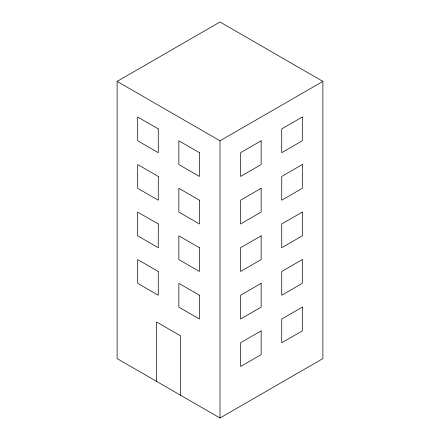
<?xml version="1.0" encoding="UTF-8"?>
<svg xmlns="http://www.w3.org/2000/svg" width="440" height="440" viewBox="0 0 440 440"><rect width="100%" height="100%" fill="white"/><g stroke="black" fill="none" stroke-linecap="round" stroke-linejoin="round"><path stroke-width="0.66" d="M117.117 81.4L220 22L322.883 81.4L322.883 358.6L220 418L117.117 358.6L117.117 81.4L220 140.8L322.883 81.4M220 140.8L220 418M180.56 395.23L180.56 335.83L156.558 321.97L156.558 381.37M261.151 140.8L240.576 152.68L240.576 176.44L261.151 164.56L261.151 140.8M302.308 117.04L281.732 128.92L281.732 152.68L302.308 140.8L302.308 117.04M261.151 188.32L240.576 200.2L240.576 223.96L261.151 212.08L261.151 188.32M302.308 164.56L281.732 176.44L281.732 200.2L302.308 188.32L302.308 164.56M261.151 235.84L240.576 247.72L240.576 271.48L261.151 259.6L261.151 235.84M302.308 212.08L281.732 223.96L281.732 247.72L302.308 235.84L302.308 212.08M261.151 283.36L240.576 295.24L240.576 319L261.151 307.12L261.151 283.36M302.308 259.6L281.732 271.48L281.732 295.24L302.308 283.36L302.308 259.6M261.151 330.88L240.576 342.76L240.576 366.52L261.151 354.64L261.151 330.88M302.308 307.12L281.732 319L281.732 342.76L302.308 330.88L302.308 307.12M158.268 128.92L137.692 117.04L137.692 140.8L158.268 152.68L158.268 128.92M199.424 152.68L178.849 140.8L178.849 164.56L199.424 176.44L199.424 152.68M158.268 176.44L137.692 164.56L137.692 188.32L158.268 200.2L158.268 176.44M199.424 200.2L178.849 188.32L178.849 212.08L199.424 223.96L199.424 200.2M158.268 223.96L137.692 212.08L137.692 235.84L158.268 247.72L158.268 223.96M199.424 247.72L178.849 235.84L178.849 259.6L199.424 271.48L199.424 247.72M158.268 271.48L137.692 259.6L137.692 283.36L158.268 295.24L158.268 271.48M199.424 295.24L178.849 283.36L178.849 307.12L199.424 319L199.424 295.24"/></g></svg>
